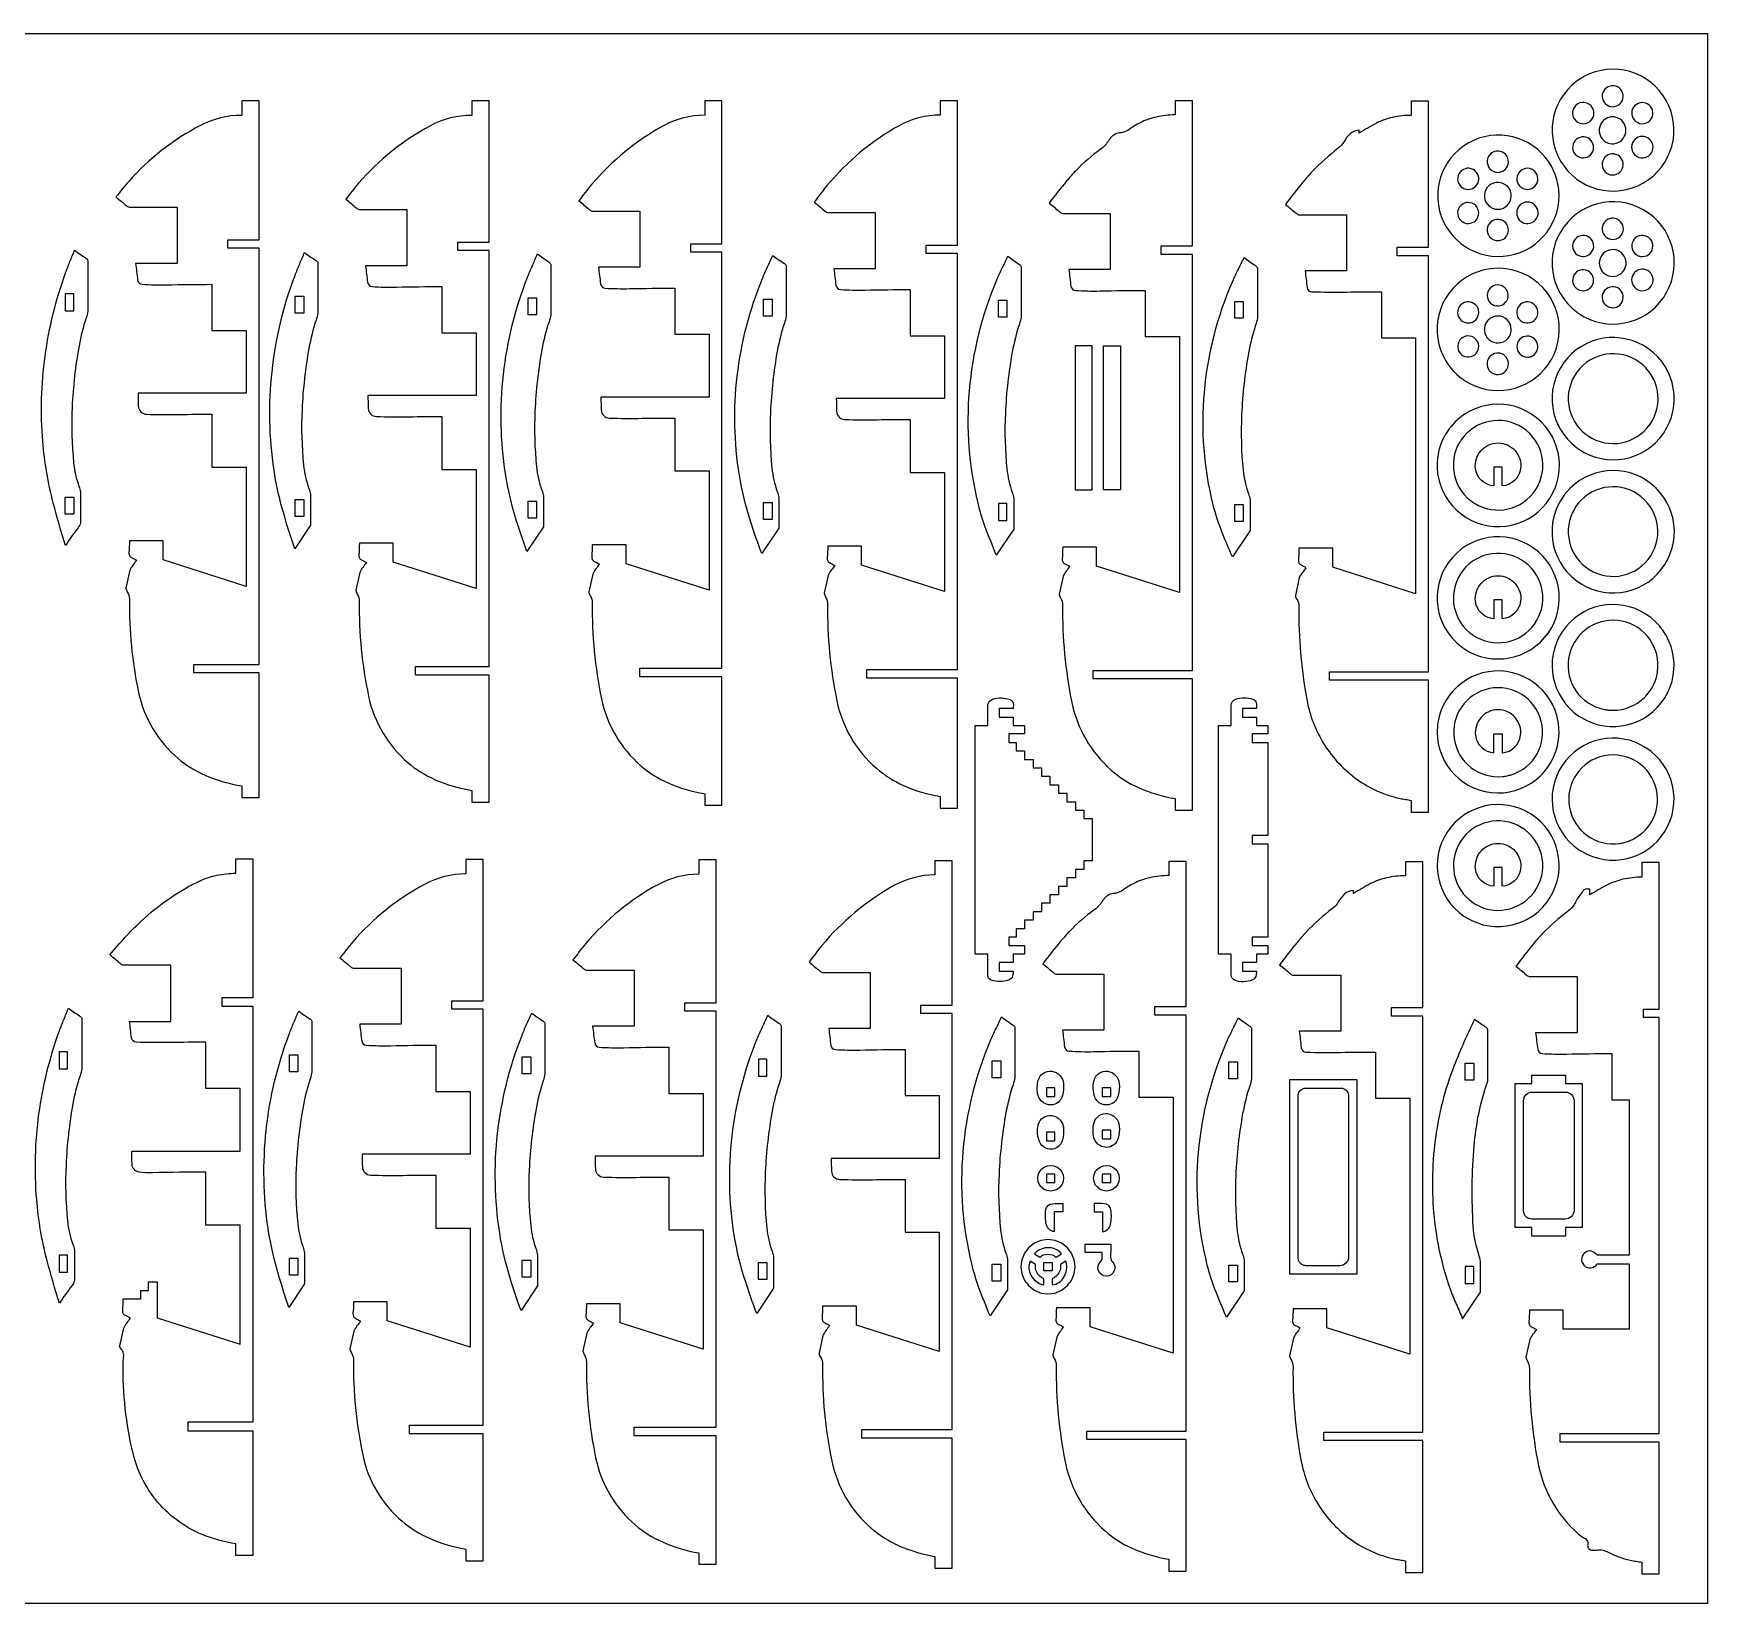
# Model space of a CAD drawing. Extents: x -837 to 392, y -197 to 360.
# Drawn here: x -201 to 392, y -197 to 360 of the extents above; entities that cross this region are included whole.
import ezdxf

# ---------------------------------------------------------------- set-up
doc = ezdxf.new("R2010")
doc.units = 0
doc.header["$MEASUREMENT"] = 0
doc.layers.get('0').update_dxf_attribs({"linetype": 'CONTINUOUS'})
doc.layers.add('LAYER_1', color=18, linetype='CONTINUOUS')

msp = doc.modelspace()

# ---------------------------------------------------------------- linework, layer by layer
msp.add_lwpolyline([(391.94, 359.56), (391.94, -196.7), (-837.33, -196.7), (-837.33, 359.56)], close=True)
at = {"layer": 'LAYER_1'}
for points in [[(347.25, 343.76, 0.988009), (369.22, 306.61, 0.987952), (348.16, 344.28, 0.00606), (347.7, 344.02, 0.006032)], [(357.59, 333.71, 0.951083), (359.44, 340.91, 0.952097), (356.89, 333.93, 0.024539), (357.24, 333.8, 0.025072)], [(-127.43, 92.97), (-127.43, 88.83), (-121.3, 88.83), (-121.3, 133.04), (-144.4, 133.04), (-144.4, 136.04), (-121.3, 136.04), (-121.3, 283.45), (-132.4, 283.45), (-132.4, 286.45), (-121.3, 286.45), (-121.3, 335.69), (-127.43, 335.69), (-127.43, 330.56, 0.120914), (-142.12, 326.96, 0.090688), (-167.52, 307.16, 0.01458), (-169.82, 304.42, -0.00486), (-172.06, 301.64, -0.016502), (-168.39, 298.59, 0.09933), (-167.36, 297.99), (-150.39, 297.99), (-150.39, 278.09), (-165.06, 278.09, 0.001901), (-164.34, 272.21, 0.360444), (-162.73, 270.69, 0.020886), (-154.09, 270.52, -0.005414), (-138.06, 270.69), (-138.06, 254.34), (-125.9, 254.34), (-125.9, 232.07), (-164.2, 232.07, 0.008503), (-164.1, 227.55, 0.393252), (-161.2, 224.67, 0.012272), (-149.63, 224.58, -0.004091), (-138.06, 224.67), (-138.06, 205.93), (-125.9, 205.93), (-125.9, 163.68), (-155.28, 173.05), (-155.28, 179.78), (-167.26, 179.78, -0.024568), (-167.46, 175.62, 0.148453), (-167.26, 174.59, 0.167335), (-166.48, 173.87, -0.043011), (-164.76, 172.93, -0.023258), (-166.02, 171.22, 0.069876), (-167.12, 169.4), (-168.5, 163.08, 0.112299), (-168.01, 161.75, -0.149806), (-167.27, 159.23, 0.056062), (-164, 126.03, 0.166377), (-150.01, 102.7, 0.07368), (-140.39, 96.75, 0.061659)], [(-45.96, 91.37), (-45.96, 87.22), (-39.83, 87.22), (-39.83, 132.24), (-65.92, 132.24), (-65.92, 135.24), (-39.83, 135.24), (-39.83, 282.65), (-50.92, 282.65), (-50.92, 285.65), (-39.83, 285.65), (-39.83, 335.69), (-45.96, 335.69), (-45.96, 330.56, 0.123894), (-60.58, 326.88, 0.091131), (-86.04, 306.51, 0.014529), (-88.34, 303.7, -0.004843), (-90.59, 300.84, -0.016502), (-86.92, 297.79, 0.09933), (-85.89, 297.19), (-68.92, 297.19), (-68.92, 277.29), (-83.59, 277.29, 0.001901), (-82.87, 271.41, 0.360444), (-81.25, 269.89, 0.020886), (-72.62, 269.72, -0.005414), (-56.58, 269.89), (-56.58, 253.54), (-44.43, 253.54), (-44.43, 231.27), (-82.73, 231.27, 0.008503), (-82.63, 226.75, 0.393252), (-79.73, 223.87, 0.012272), (-68.16, 223.78, -0.004091), (-56.58, 223.87), (-56.58, 205.13), (-44.43, 205.13), (-44.43, 162.88), (-73.8, 172.25), (-73.8, 178.98), (-85.78, 178.98, -0.024568), (-85.99, 174.82, 0.148453), (-85.78, 173.79, 0.167335), (-85.01, 173.07, -0.043011), (-83.29, 172.13, -0.023258), (-84.55, 170.42, 0.069876), (-85.64, 168.6), (-87.03, 162.28, 0.111597), (-86.53, 160.95, -0.149055), (-85.8, 158.41, 0.055297), (-82.53, 124.78, 0.165637), (-68.54, 101.21, 0.074052), (-58.9, 95.19, 0.062267)], [(36.59, 90.18), (36.59, 86.16), (42.72, 86.16), (42.72, 131.68), (13.62, 131.68), (13.62, 134.68), (42.72, 134.68), (42.72, 282.09), (31.62, 282.09), (31.62, 285.09), (42.72, 285.09), (42.72, 335.72), (36.59, 335.72), (36.59, 330.61, 0.126119), (22.02, 326.87, 0.091419), (-3.49, 306.07, 0.014484), (-5.79, 303.19, -0.004828), (-8.04, 300.28, -0.016502), (-4.37, 297.23, 0.09933), (-3.34, 296.63), (13.63, 296.63), (13.63, 276.73), (-1.04, 276.73, 0.001901), (-0.32, 270.85, 0.360444), (1.3, 269.33, 0.020886), (9.93, 269.16, -0.005414), (25.97, 269.33), (25.97, 252.98), (38.12, 252.98), (38.12, 230.71), (-0.18, 230.71, 0.008503), (-0.08, 226.19, 0.393252), (2.82, 223.31, 0.012272), (14.39, 223.22, -0.004091), (25.97, 223.31), (25.97, 204.57), (38.12, 204.57), (38.12, 162.32), (8.74, 171.69), (8.74, 178.42), (-3.24, 178.42, -0.024568), (-3.44, 174.26, 0.148453), (-3.24, 173.23, 0.167335), (-2.46, 172.51, -0.043011), (-0.74, 171.57, -0.023258), (-2, 169.86, 0.069876), (-3.09, 168.04), (-4.48, 161.72, 0.111047), (-3.98, 160.38, -0.148469), (-3.25, 157.83, 0.054707), (0.02, 123.87, 0.165051), (14.01, 100.11, 0.074339), (23.66, 94.03, 0.062744)], [(120, 89.24), (120, 85.09), (126.13, 85.09), (126.13, 131.18), (94.04, 131.18), (94.04, 134.18), (126.13, 134.18), (126.13, 281.59), (115.04, 281.59), (115.04, 284.59), (126.13, 284.59), (126.13, 335.69), (120, 335.69), (120, 330.68, 0.128191), (105.48, 326.89, 0.091656), (79.92, 305.68, 0.014439), (77.62, 302.75, -0.004813), (75.37, 299.78, -0.016502), (79.04, 296.74, 0.09933), (80.07, 296.14), (97.04, 296.14), (97.04, 276.23), (82.38, 276.23, 0.001901), (83.09, 270.35, 0.360444), (84.71, 268.83, 0.020886), (93.34, 268.66, -0.005414), (109.38, 268.83), (109.38, 252.49), (121.53, 252.49), (121.53, 230.21), (83.23, 230.21, 0.008503), (83.33, 225.69, 0.393252), (86.23, 222.81, 0.012272), (97.81, 222.72, -0.004091), (109.38, 222.81), (109.38, 204.07), (121.53, 204.07), (121.53, 161.82), (92.16, 171.19), (92.16, 177.92), (80.18, 177.92, -0.024568), (79.97, 173.76, 0.148453), (80.18, 172.73, 0.167335), (80.95, 172.01, -0.043011), (82.67, 171.07, -0.023258), (81.41, 169.36, 0.069876), (80.32, 167.54), (78.93, 161.22, 0.110668), (79.43, 159.88, -0.148065), (80.16, 157.33, 0.054306), (83.43, 123.12, 0.164645), (97.42, 99.24, 0.074533), (107.08, 93.11, 0.063073)], [(203.26, 88.48), (203.26, 84.33), (209.39, 84.33), (209.39, 130.87), (174.3, 130.87), (174.3, 133.87), (209.39, 133.87), (209.39, 281.27), (198.3, 281.27), (198.3, 284.27), (209.39, 284.27), (209.39, 335.69), (203.26, 335.69), (203.26, 330.71, 0.055186), (196.54, 329.96, 0.062108), (190.88, 327.93, 0.040613), (187, 325.56, -0.093941), (184.79, 324.5, -0.04904), (183.61, 324.31, 0.136038), (181.51, 323.59, 0.102185), (180.12, 322.14, -0.031844), (178.94, 320.51, -0.063453), (176.83, 318.53, 0.043886), (168.1, 310.94, 0.019557), (164.85, 307.3, 0.009538), (158.64, 299.47, -0.016502), (162.3, 296.42, 0.09933), (163.33, 295.82), (180.31, 295.82), (180.31, 275.92), (165.64, 275.92, 0.001901), (166.35, 270.04, 0.360444), (167.97, 268.52, 0.020886), (176.6, 268.34, -0.005414), (192.64, 268.52), (192.64, 252.17), (204.8, 252.17), (204.8, 161.51), (175.42, 170.88), (175.42, 177.61), (163.44, 177.61, -0.024568), (163.23, 173.45, 0.148453), (163.44, 172.42, 0.167335), (164.21, 171.7, -0.043011), (165.93, 170.75, -0.023258), (164.67, 169.04, 0.069876), (163.58, 167.23), (162.19, 160.91, 0.110282), (162.69, 159.56, -0.147653), (163.42, 157, 0.053899), (166.69, 122.56, 0.164226), (180.68, 98.54, 0.07473), (190.34, 92.37, 0.063409)], [(286.98, 87.87), (286.98, 83.71), (293.11, 83.71), (293.11, 130.42), (258.01, 130.42), (258.01, 133.42), (293.11, 133.42), (293.11, 280.82), (282.01, 280.82), (282.01, 283.82), (293.11, 283.82), (293.11, 335.53), (286.98, 335.53), (286.98, 330.56, 0.055709), (280.26, 329.81, 0.062568), (274.6, 327.76, 0.016607), (271.53, 326.06, -0.005535), (268.5, 324.3), (268.5, 325.3, 0.187803), (265.42, 324.1, 0.077073), (263.16, 321.27, -0.099826), (261.11, 318.92, 0.038946), (251.81, 310.61, 0.019538), (248.57, 306.93, 0.009517), (242.35, 299.02, -0.016502), (246.02, 295.97, 0.09933), (247.05, 295.37), (264.02, 295.37), (264.02, 275.47), (249.35, 275.47, 0.001354), (250.05, 269.56, 0.370222), (251.69, 268.07, 0.011951), (264.02, 267.97, -0.003984), (276.36, 268.07), (276.36, 251.72), (288.51, 251.72), (288.51, 161.06), (259.13, 170.43), (259.13, 177.16), (247.15, 177.16, -0.024568), (246.95, 173, 0.148453), (247.15, 171.97, 0.167335), (247.93, 171.25, -0.043011), (249.65, 170.3, -0.023258), (248.39, 168.59, 0.069876), (247.29, 166.78), (245.91, 160.46, 0.110147), (246.4, 159.11, -0.14751), (247.14, 156.55, 0.048821), (249.93, 123.58, 0.095133), (256.13, 107.66, 0.097671), (267.82, 95.26, 0.101051), (282.88, 88.56, 0.019106), (284.93, 88.19, -0.006368)], [(346, 328.09, 0.950953), (350.11, 334.44, 0.951079), (345.38, 328.53, 0.025074), (345.68, 328.29, 0.02514)], [(370.14, 334.85, 0.95326), (367.19, 327.97, 0.952598), (370.79, 334.53, 0.024277), (370.48, 334.7, 0.023929)], [(354.41, 327.94, 0.770665), (360.26, 320.93, 0.751593), (358.84, 330.01, 0.141818), (356.44, 329.63, 0.129519)], [(337.63, 310.43, 0.927864), (297, 296.73, 0.927971), (339.22, 304.23, 0.03736), (338.65, 307.39, 0.037418)], [(345.91, 316.04, 0.952593), (350.1, 322.18, 0.95157), (345.33, 316.48, 0.024816), (345.61, 316.25, 0.024279)], [(366.95, 315.99, 0.975077), (370.92, 322.48, 0.97506), (366.63, 316.2, 0.012628), (366.79, 316.09, 0.012619)], [(315.52, 311.01, 0.976251), (319.88, 317.14, 0.976386), (315.24, 311.23, 0.011948), (315.38, 311.12, 0.012017)], [(356.89, 309.73, 0.952097), (360.12, 316.45, 0.952996), (356.25, 310.08, 0.024067), (356.57, 309.89, 0.024539)], [(304.95, 305.03, 0.975058), (309.48, 310.99, 0.975249), (304.65, 305.27, 0.012531), (304.8, 305.15, 0.012628)], [(326.14, 304.88, 0.976042), (330.19, 311.14, 0.975782), (325.84, 305.08, 0.012257), (325.98, 304.98, 0.012124)], [(314.97, 298.09, 0.976252), (320.49, 305.85, 0.976388), (314.6, 298.36, 0.011947), (314.78, 298.22, 0.012016)], [(305.18, 292.78, 0.976043), (309.23, 299.04, 0.975784), (304.88, 292.98, 0.012256), (305.03, 292.88, 0.012124)], [(326.22, 292.73, 0.975077), (330.19, 299.21, 0.97506), (325.9, 292.94, 0.012628), (326.06, 292.83, 0.012619)], [(346.38, 260.33, 0.988058), (371.05, 295.92, 0.988098), (345.53, 260.93, 0.005987), (345.95, 260.62, 0.006007)], [(315.52, 286.82, 0.976253), (319.88, 292.95, 0.976387), (315.24, 287.03, 0.011947), (315.38, 286.92, 0.012016)], [(356.25, 287.23, 0.976251), (360.61, 293.36, 0.976386), (355.97, 287.44, 0.011948), (356.11, 287.33, 0.012017)], [(348.49, 280.59, 0.953254), (347.61, 288.02, 0.952591), (347.77, 280.54, 0.02428), (348.13, 280.55, 0.023933)], [(367.51, 280.77, 0.953252), (370.47, 287.65, 0.952591), (366.87, 281.09, 0.02428), (367.18, 280.92, 0.023933)], [(-189.9, 178.21, -0.013239), (-194.24, 193.2, -0.043697), (-197.95, 215.04, -0.053791), (-197.14, 245.28, -0.053644), (-189.89, 274.73, -0.011454), (-188.32, 278.78, 0.003818), (-186.68, 282.81, 0.022773), (-182.78, 280.06, -0.137471), (-181.98, 279.16), (-181.98, 261.28, -0.040609), (-182.59, 258.8, 0.035851), (-185.12, 248.9, 0.033236), (-187.57, 227.2, 0.03671), (-187.02, 207.43, 0.061524), (-185.13, 199.13, -0.045424), (-184.59, 197.07), (-184.59, 186.16, -0.088476), (-185.46, 184.45, 0.014709)], [(-108.69, 177, -0.013442), (-113.11, 191.27, -0.031361), (-116.02, 204.9, -0.063908), (-116.72, 239.74, -0.063498), (-108.58, 273.85, -0.011797), (-106.92, 277.94, 0.003932), (-105.2, 282.01, 0.022773), (-101.3, 279.26, -0.137471), (-100.5, 278.36), (-100.5, 260.48, -0.040609), (-101.11, 258, 0.035851), (-103.65, 248.1, 0.033236), (-106.09, 226.4, 0.03671), (-105.55, 206.63, 0.061524), (-103.66, 198.33, -0.045424), (-103.12, 196.27), (-103.12, 185.35)], [(-26.41, 176.04, -0.011516), (-30.19, 187.19, -0.0375), (-33.99, 203.57, -0.06631), (-34.73, 238.72, -0.065612), (-26.19, 273.21, -0.012128), (-24.46, 277.34, 0.004042), (-22.65, 281.45, 0.022773), (-18.76, 278.7, -0.137471), (-17.96, 277.8), (-17.96, 259.92, -0.040609), (-18.57, 257.44, 0.035851), (-21.1, 247.54, 0.033236), (-23.55, 225.84, 0.03671), (-23, 206.07, 0.061524), (-21.11, 197.77, -0.045424), (-20.57, 195.71), (-20.57, 184.8)], [(56.83, 175.29, -0.010872), (52.83, 186.76, -0.038507), (48.88, 203.07, -0.069407), (48.12, 238.18, -0.068298), (57.05, 272.72, -0.012539), (58.87, 276.85, 0.004179), (60.76, 280.95, 0.022773), (64.66, 278.2, -0.137471), (65.46, 277.3), (65.46, 259.42, -0.040609), (64.85, 256.94, 0.035851), (62.31, 247.05, 0.033236), (59.87, 225.35, 0.03671), (60.41, 205.57, 0.061524), (62.3, 197.27, -0.045424), (62.84, 195.21), (62.84, 184.3)], [(139.93, 174.73, -0.010271), (136.03, 184.71, -0.02917), (133.45, 193.21, -0.080322), (130.43, 232.99, -0.079073), (140.16, 272.32, -0.01281), (142.05, 276.49, 0.00427), (144.02, 280.63, 0.022773), (147.92, 277.88, -0.137471), (148.72, 276.99), (148.72, 259.11, -0.040609), (148.11, 256.63, 0.035851), (145.58, 246.73, 0.033236), (143.13, 225.03, 0.03671), (143.67, 205.26, 0.061524), (145.56, 196.95, -0.045424), (146.1, 194.89), (146.1, 183.98)], [(223.56, 174.15, -0.011294), (219.48, 184.02, -0.031243), (216.76, 192.6, -0.083122), (213.65, 232.42, -0.081524), (223.73, 271.86, -0.013123), (225.7, 276.04, 0.004374), (227.73, 280.18, 0.022773), (231.63, 277.43, -0.137471), (232.43, 276.54), (232.43, 258.66, -0.040609), (231.82, 256.18, 0.035851), (229.29, 246.28, 0.033236), (226.84, 224.58, 0.03671), (227.39, 204.81, 0.061524), (229.28, 196.5, -0.045424), (229.82, 194.44), (229.82, 183.53)], [(356.09, 274.06, 0.76203), (362.43, 280.67, 0.762047), (353.6, 278.24, 0.135044), (354.27, 275.81, 0.135054)], [(305.65, 236.78, 0.988058), (330.32, 272.37, 0.988098), (304.8, 237.38, 0.005987), (305.22, 237.08, 0.006007)], [(345.91, 268.99, 0.952593), (350.1, 275.13, 0.95157), (345.33, 269.43, 0.024816), (345.61, 269.2, 0.024279)], [(367.29, 268.77, 0.950904), (370.77, 275.55, 0.950919), (366.63, 269.15, 0.025158), (366.95, 268.94, 0.025166)], [(316.51, 263.21, 0.975507), (318.89, 270.26, 0.975784), (316.16, 263.33, 0.012257), (316.33, 263.27, 0.012399)], [(356.89, 262.68, 0.952097), (360.12, 269.4, 0.952996), (356.25, 263.03, 0.024067), (356.57, 262.84, 0.024539)], [(306.88, 264.48, 0.976251), (307.23, 256.99, 0.976041), (307.24, 264.49, 0.012125), (307.06, 264.49, 0.012017)], [(329.74, 264.11, 0.976254), (326.3, 257.45, 0.976045), (330.06, 263.93, 0.012123), (329.91, 264.02, 0.012015)], [(313.96, 257.71, 0.976389), (321.17, 251.46, 0.976435), (314.26, 258.05, 0.011923), (314.11, 257.88, 0.011947)], [(305.96, 252.2, 0.975244), (308.14, 245.08, 0.975502), (306.32, 252.3, 0.012401), (306.14, 252.25, 0.012533)], [(330.9, 246.15, 0.975245), (325.46, 251.22, 0.975503), (330.64, 245.88, 0.0124), (330.78, 246.01, 0.012532)], [(346.38, 212.25, 0.988058), (371.05, 247.83, 0.988098), (345.53, 212.85, 0.005987), (345.95, 212.55, 0.006007)], [(317.24, 246.32, 0.975054), (317.81, 238.75, 0.975033), (317.62, 246.34, 0.012641), (317.43, 246.33, 0.012631)], [(349.6, 217.01, 0.988058), (367.72, 243.15, 0.988098), (348.97, 217.45, 0.005987), (349.28, 217.23, 0.006007)], [(300.43, 219.53, 0.988098), (334.83, 193.15, 0.988127), (301.07, 220.34, 0.005972), (300.74, 219.94, 0.005987)], [(304.17, 214.83, 0.988009), (331.09, 198.02, 0.988058), (304.58, 215.47, 0.006007), (304.37, 215.15, 0.006032)], [(316.23, 199.27, -0.359653), (309.72, 205.43, -0.450586), (317.73, 214.48, -0.450586), (325.73, 205.43, -0.359653), (319.23, 199.27), (319.23, 205.92), (316.23, 205.92)], [(341.15, 196.03, 0.988098), (375.56, 169.65, 0.988127), (341.79, 196.84, 0.005972), (341.47, 196.44, 0.005987)], [(344.9, 191.32, 0.988009), (371.82, 174.52, 0.988058), (345.31, 191.97, 0.006007), (345.1, 191.65, 0.006032)], [(305.65, 141.66, 0.988058), (330.32, 177.24, 0.988098), (304.81, 142.26, 0.005987), (305.23, 141.95, 0.006007)], [(310.17, 145.62, 0.976041), (325.96, 173.08, 0.97625), (308.87, 146.41, 0.012018), (309.51, 146, 0.012125)], [(319.23, 152.23), (319.23, 158.88), (316.23, 158.88), (316.23, 152.23, -0.359653), (309.72, 158.38, -0.450586), (317.73, 167.43, -0.450586), (325.73, 158.38, -0.359653)], [(347.26, 117.17, 0.988009), (370.14, 153.83, 0.988058), (346.38, 117.73, 0.006007), (346.82, 117.44, 0.006032)], [(358.46, 119.78, 0.951003), (360.05, 151.59, 0.950547), (355.26, 120.1, 0.025353), (356.84, 119.86, 0.025114)], [(296.24, 114.29, 0.987451), (339.17, 109.38, 0.987494), (296.38, 115.37, 0.006292), (296.31, 114.83, 0.006314)], [(322.44, 96.95, 0.951154), (314.61, 127.45, 0.951092), (319.35, 96.32, 0.025067), (320.91, 96.55, 0.025034)], [(136.94, 33.4), (132.44, 33.4), (132.44, 114.39), (136.94, 114.39), (136.94, 121.46, -0.318505), (138.59, 123.68, -0.166858), (144.81, 123.58, -0.271814), (145.91, 122.25, -0.055395), (145.96, 121.32, 0.018448), (145.94, 120.39), (140.94, 120.39), (140.94, 117.39), (145.94, 117.39), (145.94, 114.39), (149.94, 114.39), (149.94, 111.39), (144.39, 111.39), (144.39, 108.39), (146.94, 108.39), (146.94, 105.39), (149.94, 105.39), (149.94, 102.39), (152.94, 102.39), (152.94, 99.39), (155.94, 99.39), (155.94, 96.39), (158.94, 96.39), (158.94, 93.39), (161.94, 93.39), (161.94, 90.39), (164.94, 90.39), (164.94, 87.39), (167.94, 87.39), (167.94, 84.39), (170.94, 84.39), (170.94, 81.39), (173.94, 81.39), (173.94, 66.4), (170.94, 66.4), (170.94, 63.4), (167.94, 63.4), (167.94, 60.4), (164.94, 60.4), (164.94, 57.4), (161.94, 57.4), (161.94, 54.4), (158.94, 54.4), (158.94, 51.4), (155.94, 51.4), (155.94, 48.4), (152.94, 48.4), (152.94, 45.4), (149.94, 45.4), (149.94, 42.4), (146.94, 42.4), (146.94, 39.4), (144.39, 39.4), (144.39, 36.4), (149.94, 36.4), (149.94, 33.4), (145.94, 33.4), (145.94, 30.4), (140.94, 30.4), (140.94, 27.4), (145.94, 27.4, -0.058741), (145.71, 25.69, -0.262403), (144.2, 24.11, -0.151606), (138.21, 24.14, -0.313078), (136.94, 25.79)], [(223.13, 33.4), (218.63, 33.4), (218.63, 114.39), (223.13, 114.39), (223.13, 121.46, -0.315468), (224.77, 123.69, -0.159693), (230.8, 123.72, -0.311948), (232.13, 122, -0.019147), (232.14, 121.2, 0.006382), (232.13, 120.39), (227.13, 120.39), (227.13, 117.39), (232.13, 117.39), (232.13, 114.39), (236.13, 114.39), (236.13, 111.39), (230.58, 111.39), (230.58, 108.39), (236.13, 108.39), (236.13, 75.4), (230.58, 75.4), (230.58, 72.4), (236.13, 72.4), (236.13, 39.4), (230.58, 39.4), (230.58, 36.4), (236.13, 36.4), (236.13, 33.4), (232.13, 33.4), (232.13, 30.4), (227.13, 30.4), (227.13, 27.4), (232.13, 27.4, -0.076057), (231.83, 25.44, -0.22246), (230.72, 24.23, -0.195575), (224.27, 24.2, -0.292641), (223.13, 25.79)], [(316.23, 104.75), (316.23, 111.4), (319.23, 111.4), (319.23, 104.75, 0.358569), (325.72, 110.92, 0.450586), (317.73, 119.96, 0.450586), (309.72, 110.91, 0.359653)], [(347.26, 69.83, 0.988009), (370.14, 106.5, 0.988058), (346.38, 70.39, 0.006007), (346.82, 70.11, 0.006032)], [(362.42, 72.95, 0.975264), (355.34, 103.64, 0.975245), (360.87, 72.63, 0.012533), (361.65, 72.77, 0.012523)], [(306.53, 46.29, 0.988009), (329.42, 82.95, 0.988058), (305.65, 46.85, 0.006007), (306.09, 46.56, 0.006032)], [(310.17, 50.81, 0.976041), (325.96, 78.27, 0.97625), (308.87, 51.61, 0.012018), (309.51, 51.19, 0.012125)], [(319.23, 57.42), (319.23, 64.07), (316.23, 64.07), (316.23, 57.42, -0.359653), (309.72, 63.57, -0.450586), (317.73, 72.62, -0.450586), (325.72, 63.58, -0.358569)], [(-129.59, -179.71), (-129.59, -175.56, -0.056886), (-141.45, -172.23, -0.127756), (-157.99, -159.86, -0.110695), (-165.96, -143.54, -0.061941), (-169.5, -111.54, -0.033287), (-169.34, -109.67, 0.097482), (-169.43, -107.8, 0.135264), (-170.08, -106.64, -0.162894), (-170.67, -105.45), (-169.28, -99.14, -0.069876), (-168.18, -97.32, 0.023258), (-166.93, -95.61, 0.043011), (-168.64, -94.66, -0.167335), (-169.42, -93.94, -0.148453), (-169.63, -92.92, 0.024568), (-169.42, -88.75), (-163.19, -88.75), (-163.19, -85.75), (-160.44, -85.75), (-160.44, -82.75), (-157.44, -82.75), (-157.44, -95.48), (-128.06, -104.86), (-128.06, -62.61), (-140.22, -62.61), (-140.22, -43.86, 0.006), (-159.05, -44.09, -0.038744), (-163.76, -43.84, -0.373498), (-166.34, -40.92, -0.002521), (-166.37, -36.46), (-128.06, -36.46), (-128.06, -14.19), (-140.22, -14.19), (-140.22, 2.16, 0.003984), (-152.55, 2.06, -0.011951), (-164.89, 2.16, -0.370222), (-166.52, 3.65, -0.001354), (-167.22, 9.56), (-152.55, 9.56), (-152.55, 29.46), (-169.53, 29.46, -0.09933), (-170.56, 30.06, 0.016502), (-174.22, 33.1, -0.0307), (-163.09, 45.05, -0.080375), (-141.97, 59.46, -0.058507), (-136.34, 61.34, -0.051201), (-129.59, 62.03), (-129.59, 67.15), (-123.47, 67.15), (-123.47, 17.91), (-134.56, 17.91), (-134.56, 14.91), (-123.47, 14.91), (-123.47, -132.49), (-146.56, -132.49), (-146.56, -135.49), (-123.47, -135.49), (-123.47, -179.71)], [(-48.03, -177.41), (-48.03, -181.57), (-41.9, -181.57), (-41.9, -136.54), (-67.99, -136.54), (-67.99, -133.54), (-41.9, -133.54), (-41.9, 13.87), (-52.99, 13.87), (-52.99, 16.87), (-41.9, 16.87), (-41.9, 66.91), (-48.03, 66.91), (-48.03, 61.78, 0.123894), (-62.65, 58.1, 0.091131), (-88.11, 37.73, 0.014529), (-90.41, 34.91, -0.004843), (-92.66, 32.06, -0.016502), (-88.99, 29.01, 0.09933), (-87.96, 28.41), (-70.99, 28.41), (-70.99, 8.51), (-85.66, 8.51, 0.001901), (-84.94, 2.63, 0.360444), (-83.32, 1.11, 0.020886), (-74.69, 0.94, -0.005414), (-58.65, 1.11), (-58.65, -15.24), (-46.5, -15.24), (-46.5, -37.51), (-84.8, -37.51, 0.008503), (-84.7, -42.03, 0.393252), (-81.8, -44.91, 0.012272), (-70.23, -45.01, -0.004091), (-58.65, -44.91), (-58.65, -63.66), (-46.5, -63.66), (-46.5, -105.9), (-75.88, -96.53), (-75.88, -89.8), (-87.85, -89.8, -0.024568), (-88.06, -93.96, 0.148453), (-87.85, -94.99, 0.167335), (-87.08, -95.71, -0.043011), (-85.36, -96.66, -0.023258), (-86.62, -98.36, 0.069876), (-87.71, -100.18), (-89.1, -106.5, 0.111597), (-88.6, -107.84, -0.149055), (-87.87, -110.37, 0.055297), (-84.6, -144, 0.165637), (-70.61, -167.57, 0.074052), (-60.97, -173.59, 0.062267)], [(34.52, -178.75), (34.52, -182.76), (40.65, -182.76), (40.65, -137.24), (11.56, -137.24), (11.56, -134.24), (40.65, -134.24), (40.65, 13.16), (29.56, 13.16), (29.56, 16.16), (40.65, 16.16), (40.65, 66.8), (34.52, 66.8), (34.52, 61.68, 0.126119), (19.95, 57.95, 0.091419), (-5.56, 37.14, 0.014484), (-7.86, 34.27, -0.004828), (-10.11, 31.35, -0.016502), (-6.44, 28.31, 0.09933), (-5.41, 27.71), (11.56, 27.71), (11.56, 7.8), (-3.11, 7.8, 0.001901), (-2.39, 1.92, 0.360444), (-0.77, 0.41, 0.020886), (7.86, 0.23, -0.005414), (23.9, 0.41), (23.9, -15.94), (36.05, -15.94), (36.05, -38.22), (-2.25, -38.22, 0.008503), (-2.15, -42.74, 0.393252), (0.75, -45.61, 0.012272), (12.32, -45.71, -0.004091), (23.9, -45.61), (23.9, -64.36), (36.05, -64.36), (36.05, -106.61), (6.67, -97.23), (6.67, -90.5), (-5.31, -90.5, -0.024568), (-5.51, -94.67, 0.148453), (-5.31, -95.69, 0.167335), (-4.53, -96.42, -0.043011), (-2.81, -97.36, -0.023258), (-4.07, -99.07, 0.069876), (-5.16, -100.89), (-6.55, -107.21, 0.111047), (-6.05, -108.54, -0.148469), (-5.32, -111.09, 0.054707), (-2.05, -145.06, 0.165051), (11.94, -168.81, 0.074339), (21.59, -174.9, 0.062744)], [(118.19, -180), (118.19, -184.15), (124.32, -184.15), (124.32, -138.06), (92.23, -138.06), (92.23, -135.06), (124.32, -135.06), (124.32, 12.34), (113.23, 12.34), (113.23, 15.34), (124.32, 15.34), (124.32, 66.44), (118.19, 66.44), (118.19, 61.43, 0.128191), (103.67, 57.64, 0.091656), (78.11, 36.43, 0.014439), (75.81, 33.5, -0.004813), (73.57, 30.53, -0.016502), (77.23, 27.49, 0.09933), (78.26, 26.89), (95.24, 26.89), (95.24, 6.99), (80.57, 6.99, 0.001901), (81.28, 1.11, 0.360444), (82.9, -0.41, 0.020886), (91.53, -0.59, -0.005414), (107.57, -0.41), (107.57, -16.76), (119.73, -16.76), (119.73, -39.03), (81.42, -39.03, 0.008503), (81.52, -43.55, 0.393252), (84.42, -46.43, 0.012272), (96, -46.53, -0.004091), (107.57, -46.43), (107.57, -65.18), (119.73, -65.18), (119.73, -107.42), (90.35, -98.05), (90.35, -91.32), (78.37, -91.32, -0.024568), (78.16, -95.48, 0.148453), (78.37, -96.51, 0.167335), (79.14, -97.23, -0.043011), (80.86, -98.18, -0.023258), (79.6, -99.89, 0.069876), (78.51, -101.7), (77.12, -108.02, 0.110668), (77.62, -109.37, -0.148065), (78.35, -111.92, 0.054306), (81.62, -146.12, 0.164645), (95.61, -170, 0.074533), (105.27, -176.13, 0.063073)], [(201.02, -181.03), (201.02, -185.18), (207.15, -185.18), (207.15, -138.64), (172.06, -138.64), (172.06, -135.64), (207.15, -135.64), (207.15, 11.77), (196.06, 11.77), (196.06, 14.77), (207.15, 14.77), (207.15, 66.18), (201.02, 66.18), (201.02, 61.2, 0.055186), (194.3, 60.46, 0.062108), (188.64, 58.43, 0.040613), (184.76, 56.05, -0.093941), (182.55, 55, -0.04904), (181.37, 54.81, 0.136038), (179.27, 54.09, 0.102185), (177.88, 52.64, -0.031844), (176.7, 51, -0.063453), (174.59, 49.02, 0.043886), (165.86, 41.44, 0.019557), (162.61, 37.8, 0.009538), (156.4, 29.96, -0.016502), (160.06, 26.91, 0.09933), (161.09, 26.31), (178.07, 26.31), (178.07, 6.41), (163.4, 6.41, 0.001901), (164.11, 0.53, 0.360444), (165.73, -0.99, 0.020886), (174.36, -1.16, -0.005414), (190.4, -0.99), (190.4, -17.34), (202.56, -17.34), (202.56, -108), (173.18, -98.63), (173.18, -91.9), (161.2, -91.9, -0.024568), (160.99, -96.06, 0.148453), (161.2, -97.09, 0.167335), (161.97, -97.81, -0.043011), (163.69, -98.75, -0.023258), (162.43, -100.46, 0.069876), (161.34, -102.28), (159.95, -108.6, 0.110282), (160.45, -109.94, -0.147653), (161.18, -112.51, 0.053899), (164.45, -146.95, 0.164226), (178.44, -170.96, 0.07473), (188.1, -177.14, 0.063409)], [(284.91, -181.53), (284.91, -185.69), (291.04, -185.69), (291.04, -138.99), (255.94, -138.99), (255.94, -135.99), (291.04, -135.99), (291.04, 11.42), (279.94, 11.42), (279.94, 14.42), (291.04, 14.42), (291.04, 66.13), (284.91, 66.13), (284.91, 61.16, 0.055709), (278.19, 60.41, 0.062568), (272.53, 58.36, 0.016607), (269.46, 56.66, -0.005535), (266.44, 54.89), (266.44, 55.89, 0.187803), (263.35, 54.69, 0.077073), (261.09, 51.87, -0.099826), (259.04, 49.52, 0.038946), (249.74, 41.2, 0.019538), (246.5, 37.53, 0.009517), (240.28, 29.61, -0.016502), (243.95, 26.57, 0.09933), (244.98, 25.97), (261.95, 25.97), (261.95, 6.06), (247.28, 6.06, 0.001354), (247.98, 0.16, 0.370222), (249.62, -1.34, 0.011951), (261.95, -1.43, -0.003984), (274.29, -1.34), (274.29, -17.68), (286.44, -17.68), (286.44, -108.35), (257.06, -98.97), (257.06, -92.24), (245.08, -92.24, -0.024568), (244.88, -96.41, 0.148453), (245.08, -97.44, 0.167335), (245.86, -98.16, -0.043011), (247.58, -99.1, -0.023258), (246.32, -100.81, 0.069876), (245.23, -102.63), (243.84, -108.95, 0.110147), (244.33, -110.29, -0.14751), (245.07, -112.86, 0.048821), (247.86, -145.82, 0.095133), (254.06, -161.74, 0.097671), (265.75, -174.14, 0.101051), (280.81, -180.84, 0.019106), (282.86, -181.21, -0.006368)], [(368.67, -182.05), (368.67, -186.21), (374.8, -186.21), (374.8, -139.5), (339.7, -139.5), (339.7, -136.5), (374.8, -136.5), (374.8, 10.91), (369.25, 10.91), (369.25, 13.91), (374.8, 13.91), (374.8, 65.89), (368.67, 65.89), (368.67, 60.65, 0.055709), (361.95, 59.89, 0.062568), (356.29, 57.84, 0.016607), (353.22, 56.14, -0.005535), (350.2, 54.38), (350.2, 56.38, -0.049838), (349.46, 56.45, 0.150512), (348.73, 56.38, 0.124327), (347.7, 55.6, 0.036164), (345.22, 52.01, 0.043033), (344.81, 51.16, -0.081), (344.34, 50.35, -0.063602), (342.24, 48.35, 0.043917), (333.5, 40.69, 0.019538), (330.26, 37.01, 0.009517), (324.04, 29.1, -0.016502), (327.71, 26.05, 0.09933), (328.74, 25.45), (345.71, 25.45), (345.71, 5.55), (331.04, 5.55, 0.001901), (331.76, -0.33, 0.360444), (333.38, -1.85, 0.020886), (342.01, -2.02, -0.005414), (358.05, -1.85), (358.05, -18.2), (364.12, -18.2), (364.12, -73.28), (352.91, -73.28, -0.111646), (352.33, -72.81, 0.299689), (349.53, -71.89, 0.493145), (347.71, -76.28, 0.493146), (352.43, -76.91, 0.106759), (352.64, -76.58, -0.190421), (352.91, -76.29), (364.12, -76.29), (364.12, -99.49), (340.82, -99.49), (340.82, -92.76), (328.84, -92.76, -0.024568), (328.64, -96.92, 0.148453), (328.84, -97.95, 0.167335), (329.62, -98.67, -0.043011), (331.34, -99.62, -0.023258), (330.08, -101.32, 0.069876), (328.99, -103.14), (327.6, -109.46, 0.110147), (328.1, -110.81, -0.14751), (328.83, -113.37, 0.053758), (332.09, -147.9, 0.16408), (346.09, -171.96, 0.05944), (348.36, -173.52, -0.160144), (349.4, -174.58, -0.183247), (349.52, -175.84, 0.455203), (350.8, -177.79, 0.077788), (352.8, -177.74, -0.104068), (354.8, -177.8, -0.060217), (356.75, -178.53, 0.065154), (364.57, -181.36, 0.019106), (366.62, -181.73, -0.006368)], [(-192.06, -90.33, -0.013239), (-196.4, -75.34, -0.043697), (-200.11, -53.5, -0.053791), (-199.3, -23.26, -0.053644), (-192.06, 6.2, -0.011454), (-190.48, 10.25, 0.003818), (-188.84, 14.27, 0.022773), (-184.94, 11.52, -0.137471), (-184.14, 10.63), (-184.14, -7.25, -0.040609), (-184.75, -9.73, 0.035851), (-187.28, -19.63, 0.033236), (-189.73, -41.33, 0.03671), (-189.19, -61.1, 0.061524), (-187.3, -69.41, -0.045424), (-186.76, -71.47), (-186.76, -82.38, -0.088476), (-187.63, -84.09, 0.014709)], [(-110.76, -91.78, -0.013442), (-115.18, -77.51, -0.031361), (-118.09, -63.88, -0.063908), (-118.79, -29.04, -0.063498), (-110.65, 5.07, -0.011797), (-108.99, 9.16, 0.003932), (-107.27, 13.23, 0.022773), (-103.37, 10.47, -0.137471), (-102.58, 9.58), (-102.58, -8.3, -0.040609), (-103.18, -10.78, 0.035851), (-105.72, -20.68, 0.033236), (-108.16, -42.38, 0.03671), (-107.62, -62.15, 0.061524), (-105.73, -70.45, -0.045424), (-105.19, -72.51), (-105.19, -83.43)], [(-28.48, -92.89, -0.011516), (-32.26, -81.73, -0.0375), (-36.06, -65.36, -0.06631), (-36.8, -30.2, -0.065612), (-28.26, 4.29, -0.012128), (-26.53, 8.42, 0.004042), (-24.72, 12.52, 0.022773), (-20.82, 9.77, -0.137471), (-20.03, 8.88), (-20.03, -9, -0.040609), (-20.64, -11.48, 0.035851), (-23.17, -21.38, 0.033236), (-25.61, -43.08, 0.03671), (-25.07, -62.85, 0.061524), (-23.18, -71.16, -0.045424), (-22.64, -73.22), (-22.64, -84.13)], [(55.03, -93.95, -0.010872), (51.02, -82.48, -0.038507), (47.07, -66.18, -0.069407), (46.31, -31.07, -0.068298), (55.24, 3.47, -0.012539), (57.06, 7.6, 0.004179), (58.95, 11.7, 0.022773), (62.85, 8.95, -0.137471), (63.65, 8.06), (63.65, -9.82, -0.040609), (63.04, -12.3, 0.035851), (60.51, -22.2, 0.033236), (58.06, -43.9, 0.03671), (58.6, -63.67, 0.061524), (60.49, -71.98, -0.045424), (61.03, -74.04), (61.03, -84.95)], [(137.69, -94.77, -0.010271), (133.79, -84.8, -0.02917), (131.21, -76.29, -0.080322), (128.19, -36.51, -0.079073), (137.92, 2.81, -0.01281), (139.82, 6.99, 0.00427), (141.78, 11.13, 0.022773), (145.68, 8.38, -0.137471), (146.48, 7.48), (146.48, -10.4, -0.040609), (145.87, -12.88, 0.035851), (143.34, -22.77, 0.033236), (140.89, -44.48, 0.03671), (141.43, -64.25, 0.061524), (143.32, -72.55, -0.045424), (143.86, -74.61), (143.86, -85.52)], [(221.49, -95.25, -0.011294), (217.41, -85.38, -0.031243), (214.7, -76.8, -0.083122), (211.58, -36.99, -0.081524), (221.66, 2.45, -0.013123), (223.63, 6.63, 0.004374), (225.66, 10.78, 0.022773), (229.56, 8.03, -0.137471), (230.36, 7.13), (230.36, -10.75, -0.040609), (229.75, -13.23, 0.035851), (227.22, -23.12, 0.033236), (224.77, -44.82, 0.03671), (225.32, -64.6, 0.061524), (227.21, -72.9, -0.045424), (227.75, -74.96), (227.75, -85.87)], [(305.17, -95.88), (311.51, -86.39), (311.51, -75.47, 0.040603), (310.89, -73.02, -0.066272), (308.92, -63.07, -0.037569), (309.28, -34.33, -0.052115), (313.23, -13.96, -0.028888), (313.72, -12.63, 0.062959), (314.12, -11.26), (314.12, 6.62, 0.137471), (313.32, 7.51, -0.022773), (309.43, 10.27, 0.022058), (302.19, -6.08, 0.061061), (295.43, -32.52, 0.05736), (295.05, -59.88, 0.060338), (300.75, -85.26, 0.019759), (302.89, -90.6, -0.006586)], [(155.97, -18.73, -0.158121), (154.55, -15.96, -0.105364), (154.79, -11.35, -0.375734), (159.61, -8.12, -0.358437), (163.72, -12.5, -0.074434), (163.37, -16.75, -0.347857), (159.18, -20.06, -0.198912)], [(177.77, -19.91, -0.242064), (174.85, -17.26, -0.156462), (174.56, -11.35, -0.375734), (179.37, -8.12, -0.358437), (183.49, -12.5, -0.074434), (183.13, -16.75, -0.347857), (178.95, -20.06, -0.065543)], [(247.72, -76.2, -0.086912), (247.14, -75.38, -0.089743), (246.89, -74.44), (246.89, -16.64, -0.178174), (247.72, -14.87, -0.178183), (249.49, -14.05), (262.15, -14.05, -0.177858), (263.92, -14.87, -0.177847), (264.74, -16.64), (264.74, -73.95, -0.412204), (261.6, -77.04), (249.88, -77.03, -0.089745), (248.63, -76.8, -0.10441)], [(327.88, -59.9, -0.121971), (327.07, -58.9, -0.107253), (326.74, -57.48), (326.74, -18.58, -0.412583), (329.89, -15.48), (341.59, -15.48, -0.195775), (343.7, -16.38, -0.195775), (344.63, -18.5), (344.63, -57.42, -0.412174), (341.49, -60.48), (329.74, -60.48, -0.072292), (328.68, -60.31, -0.086912)], [(176.68, -34.47, -0.200547), (174.54, -31.67, -0.130054), (174.56, -26.36, -0.375734), (179.37, -23.14, -0.358437), (183.49, -27.52, -0.074434), (183.13, -31.77, -0.347857), (178.95, -35.08, -0.131652)], [(154.79, -27.06, -0.375734), (159.61, -23.83, -0.358437), (163.72, -28.21, -0.074434), (163.37, -32.46, -0.347857), (159.18, -35.77, -0.283338), (155.45, -33.47, -0.184085)], [(163.46, -54.98), (163.46, -57.98), (160.46, -57.98), (160.46, -64.95, -0.31942), (157.64, -62.34, -0.087202), (157.48, -57.19, -0.363622), (159.89, -55.04, -0.00811)], [(177.58, -64.95, 0.31942), (180.4, -62.34, 0.087202), (180.55, -57.19, 0.363622), (178.15, -55.04, 0.00811), (174.58, -54.98), (174.58, -57.98), (177.58, -57.98)], [(153.41, -72.86), (155.31, -73.95, -0.165101), (158.24, -72.96, -0.165101), (161.17, -73.95), (163.07, -72.86, 0.228333), (158.65, -70.62, 0.203688), (153.55, -72.68, 0.049127), (153.48, -72.77, -0.016364)], [(177.45, -72.36), (171.45, -72.36), (171.45, -69.36), (180.45, -69.36, -0.000937), (180.44, -74.07, 0.19988), (181.07, -75.6, -0.668179), (178.95, -80.72, -0.668179), (176.82, -75.6, 0.196195), (177.44, -74.15, 0.002603)], [(156.74, -83.82), (156.74, -81.63, -0.165101), (154.42, -79.59, -0.165101), (153.81, -76.55), (151.91, -75.46, 0.228333), (152.19, -80.4, 0.203688), (156.53, -83.79, 0.049127), (156.63, -83.81, -0.016364)], [(159.74, -83.82, 0.228333), (163.89, -81.1, 0.203688), (164.66, -75.66, 0.049127), (164.62, -75.56, -0.016364), (164.57, -75.46), (162.67, -76.55, -0.165101), (162.07, -79.59, -0.165101), (159.74, -81.63)]]:
    msp.add_lwpolyline(points, format="xyb", close=True, dxfattribs=at)
for points in [[(-189.99, 261.28), (-186.99, 261.28), (-186.99, 267.29), (-189.99, 267.29)], [(-108.51, 260.48), (-108.51, 266.49), (-105.51, 266.49), (-105.51, 260.48)], [(-25.97, 259.92), (-25.97, 265.93), (-22.97, 265.93), (-22.97, 259.92)], [(57.45, 259.42), (57.45, 265.43), (60.45, 265.43), (60.45, 259.42)], [(140.71, 259.11), (140.71, 265.11), (143.71, 265.11), (143.71, 259.11)], [(224.42, 258.66), (224.42, 264.66), (227.42, 264.66), (227.42, 258.66)], [(167.87, 197.86), (173.87, 197.86), (173.87, 248.86), (167.87, 248.86)], [(177.89, 197.86), (177.89, 248.86), (183.9, 248.86), (183.9, 197.86)], [(-189.99, 189.25), (-189.99, 195.25), (-186.99, 195.25), (-186.99, 189.25)], [(-108.51, 188.45), (-108.51, 194.45), (-105.51, 194.45), (-105.51, 188.45)], [(-25.97, 187.89), (-25.97, 193.89), (-22.97, 193.89), (-22.97, 187.89)], [(57.45, 187.39), (57.45, 193.39), (60.45, 193.39), (60.45, 187.39)], [(140.71, 187.07), (143.71, 187.07), (143.71, 193.08), (140.71, 193.08)], [(224.42, 186.62), (224.42, 192.63), (227.42, 192.63), (227.42, 186.62)], [(-192.15, -7.25), (-189.15, -7.25), (-189.15, -1.25), (-192.15, -1.25)], [(-110.59, -8.3), (-110.59, -2.3), (-107.59, -2.3), (-107.59, -8.3)], [(-28.04, -9), (-28.04, -3), (-25.04, -3), (-25.04, -9)], [(55.64, -9.82), (58.64, -9.82), (58.64, -3.82), (55.64, -3.82)], [(138.47, -10.4), (138.47, -4.39), (141.47, -4.39), (141.47, -10.4)], [(222.35, -10.75), (222.35, -4.74), (225.35, -4.74), (225.35, -10.75)], [(306.11, -11.26), (306.11, -5.26), (309.11, -5.26), (309.11, -11.26)], [(243.89, -80.04), (243.89, -11.04), (267.73, -11.04), (267.73, -80.04)], [(323.74, -63.49), (323.74, -12.49), (329.74, -12.49), (329.74, -9.49), (341.59, -9.49), (341.59, -12.49), (347.58, -12.49), (347.58, -63.49), (341.59, -63.49), (341.59, -66.49), (329.74, -66.49), (329.74, -63.49)], [(157.68, -17.02), (160.68, -17.02), (160.68, -14.02), (157.68, -14.02)], [(177.45, -17.02), (180.45, -17.02), (180.45, -14.02), (177.45, -14.02)], [(177.45, -32.04), (180.45, -32.04), (180.45, -29.04), (177.45, -29.04)], [(157.68, -32.73), (160.68, -32.73), (160.68, -29.73), (157.68, -29.73)], [(156.91, -49.97), (155.97, -49.24), (155.25, -48.3), (154.8, -47.21), (154.64, -46.03), (154.8, -44.86), (155.25, -43.76), (155.97, -42.82), (156.91, -42.1), (158, -41.65), (159.18, -41.5), (160.35, -41.65), (161.45, -42.1), (162.39, -42.82), (163.11, -43.76), (163.56, -44.86), (163.72, -46.03), (163.56, -47.21), (163.11, -48.3), (162.39, -49.24), (161.45, -49.97), (160.35, -50.42), (159.18, -50.57), (158, -50.42)], [(176.68, -49.97), (175.74, -49.24), (175.01, -48.3), (174.56, -47.21), (174.41, -46.03), (174.56, -44.86), (175.01, -43.76), (175.74, -42.82), (176.68, -42.1), (177.77, -41.65), (178.95, -41.5), (180.12, -41.65), (181.22, -42.1), (182.16, -42.82), (182.88, -43.76), (183.33, -44.86), (183.49, -46.03), (183.33, -47.21), (182.88, -48.3), (182.16, -49.24), (181.22, -49.97), (180.12, -50.42), (178.95, -50.57), (177.77, -50.42)], [(157.68, -47.53), (160.68, -47.53), (160.68, -44.53), (157.68, -44.53)], [(177.45, -47.53), (180.45, -47.53), (180.45, -44.53), (177.45, -44.53)], [(151.43, -84.19), (153.43, -85.72), (155.75, -86.69), (158.24, -87.02), (160.74, -86.69), (163.06, -85.72), (165.06, -84.19), (166.59, -82.2), (167.55, -79.87), (167.88, -77.38), (167.55, -74.88), (166.59, -72.56), (165.06, -70.56), (163.06, -69.03), (160.74, -68.07), (158.24, -67.74), (155.75, -68.07), (153.43, -69.03), (151.43, -70.56), (149.9, -72.56), (148.93, -74.88), (148.61, -77.38), (148.93, -79.87), (149.9, -82.2)], [(-192.15, -79.29), (-189.15, -79.29), (-189.15, -73.28), (-192.15, -73.28)], [(-110.59, -80.34), (-110.59, -74.33), (-107.59, -74.33), (-107.59, -80.34)], [(-28.04, -81.04), (-28.04, -75.04), (-25.04, -75.04), (-25.04, -81.04)], [(55.64, -81.86), (55.64, -75.85), (58.64, -75.85), (58.64, -81.86)], [(138.47, -82.43), (138.47, -76.43), (141.47, -76.43), (141.47, -82.43)], [(156.74, -78.88), (156.74, -75.88), (159.74, -75.88), (159.74, -78.88)], [(222.35, -82.78), (222.35, -76.78), (225.35, -76.78), (225.35, -82.78)], [(306.11, -83.3), (309.11, -83.3), (309.11, -77.29), (306.11, -77.29)]]:
    msp.add_lwpolyline(points, close=True, dxfattribs=at)

doc.saveas('drawing.dxf')
